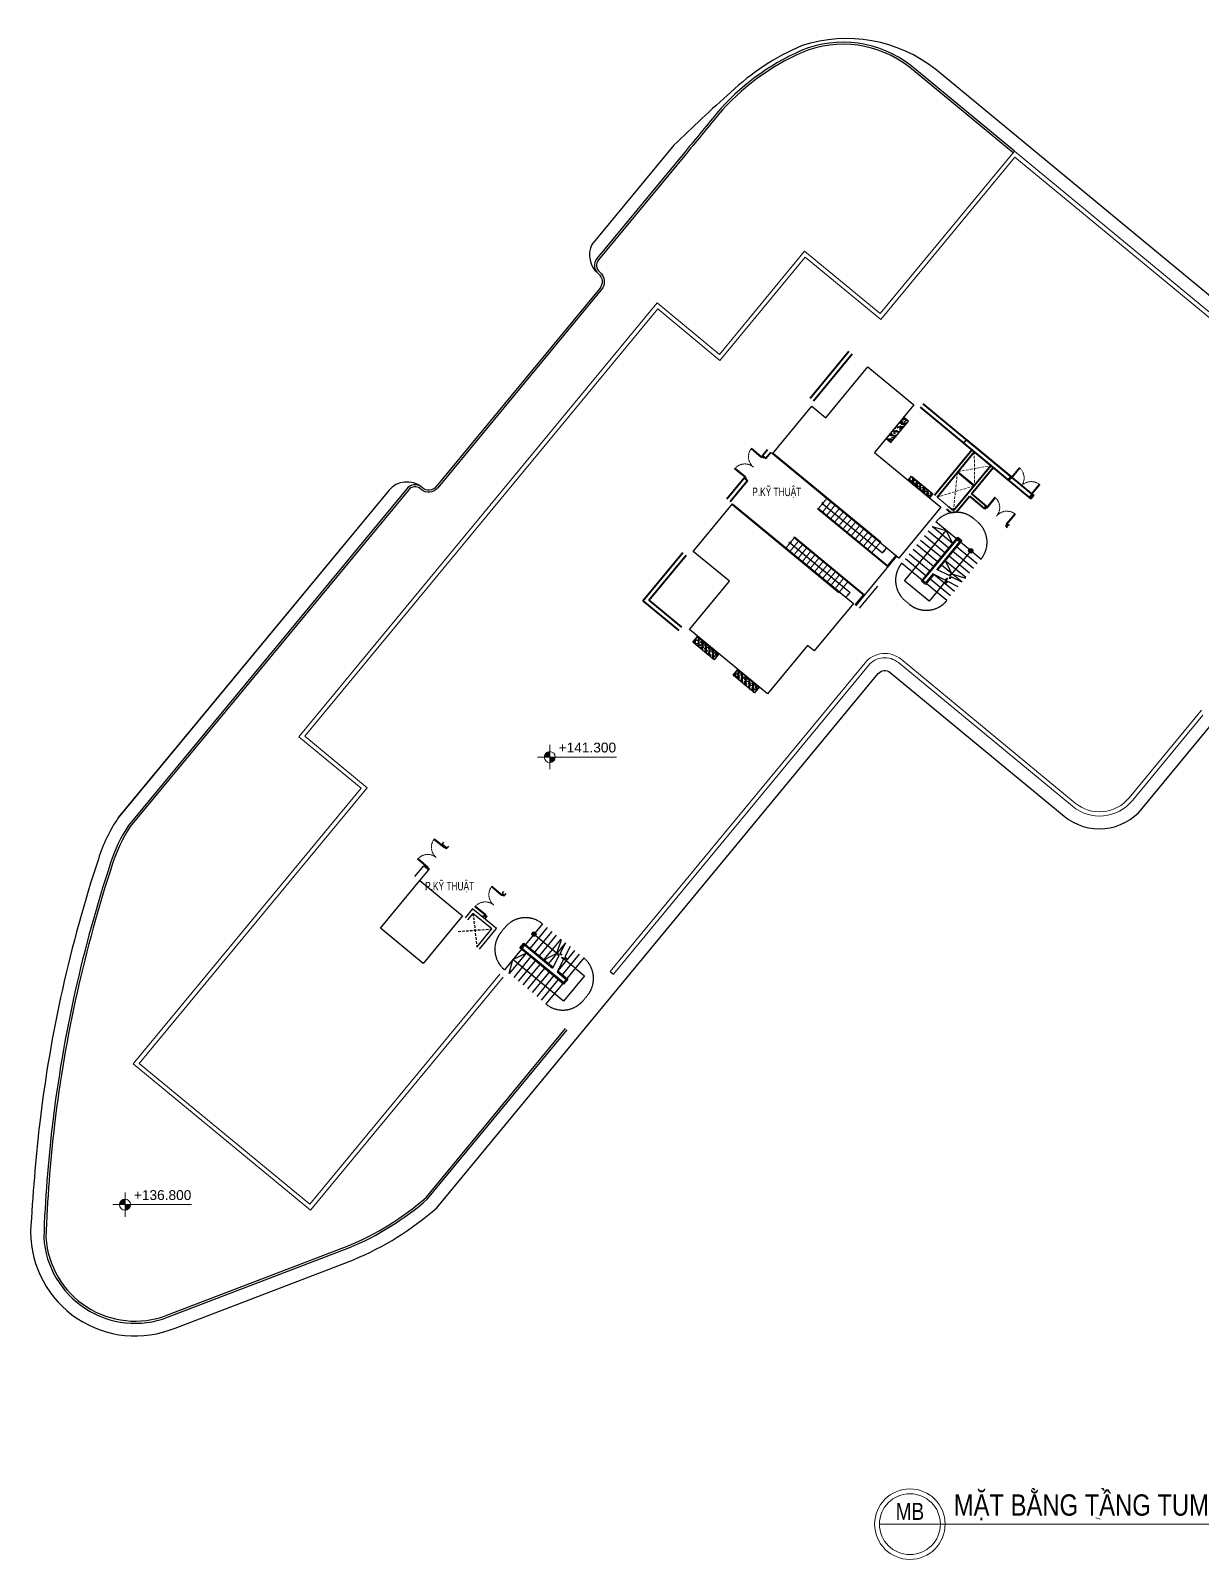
# Model space of a CAD drawing. Header units: millimetres. Extents: x 73618 to 214089, y -16132 to 209282.
# Drawn here: x 83110 to 138085, y 106014 to 177828 of the extents above; entities that cross this region are included whole.
import ezdxf
from ezdxf.enums import TextEntityAlignment as Align

# ---------------------------------------------------------------- set-up
doc = ezdxf.new("R2010")
doc.units = ezdxf.units.MM
doc.header["$LTSCALE"] = 100
doc.header["$MEASUREMENT"] = 0
for name, pattern in [('HIDDEN', [0.375, 0.25, -0.125]), ('HIDDEN2', [0.1875, 0.125, -0.0625]), ('Xref_NT1+NT2_MBDV Cot vach_220729$0$HIDDEN', [0.375, 0.25, -0.125]), ('Xref_NT1+NT2_MBDV Cot vach_220729$0$HIDDEN2', [0.1875, 0.125, -0.0625])]:
    doc.linetypes.add(name, pattern=pattern)
for name, color, linetype in [('A-FLOR-STRS-ARROW', 8, 'Continuous'), ('ccu12-Thay', 7, 'Continuous'), ('KC-Betong', 6, 'Continuous'), ('KT-Hatch', 251, 'Continuous'), ('KT-Khuat', 9, 'HIDDEN'), ('KT-Net manh', 139, 'Continuous'), ('KT-Thay', 7, 'Continuous'), ('KT-Tuong', 1, 'Continuous'), ('Xref_NT1+NT2_MBDV Cot vach_220729$0$A-FLOR-STRS-ARROW', 8, 'Continuous'), ('Xref_NT1+NT2_MBDV Cot vach_220729$0$ccu12-Thay', 7, 'Continuous'), ('Xref_NT1+NT2_MBDV Cot vach_220729$0$KT-Net manh', 139, 'Continuous'), ('Xref_NT1+NT2_MBDV Cot vach_220729$0$KT-Thay', 7, 'Continuous'), ('Xref_ST_MBDV Cot vach 30.7.2022$0$KT-Text', 7, 'Continuous')]:
    doc.layers.add(name, color=color, linetype=linetype)
for name, color, linetype, lineweight in [('CUA', 37, 'Continuous', 13), ('KT-Ghi chu', 7, 'Continuous', 15), ('KT-Net cat', 1, 'Continuous', 40), ('KT-Net thay', 7, 'Continuous', 15), ('XREF.LSQ9.39U. MB$0$KTV-KT-NET THAY 1', 7, 'Continuous', 15), ('Xref_NT1+NT2_MBDV Cot vach_220729$0$CUA', 37, 'Continuous', 13), ('Xref_NT1+NT2_MBDV Cot vach_220729$0$KT-Kich thuoc', 159, 'Continuous', 18), ('Xref_NT1+NT2_MBDV Cot vach_220729$0$SPE-MEP-HVAC', 140, 'Continuous', 0)]:
    doc.layers.add(name, color=color, linetype=linetype, lineweight=lineweight)
doc.styles.add('Arial', font='arial.ttf', dxfattribs={"width": 0.7})
doc.styles.add('font unicode ccu', font='arial.ttf')
doc.styles.add('Xref_ST_MBDV Cot vach 30.7.2022$0$Arial', font='arial.ttf', dxfattribs={"width": 0.7})

# ---------------------------------------------------------------- blocks, each defined once
blk = doc.blocks.new('*U23')
at = {"linetype": 'Continuous', "ltscale": 2}
blk.add_line((7.15, 0), (-7.15, 0), dxfattribs=at)
blk.add_lwpolyline([(7.15, 0), (101.24, 0)], dxfattribs=at)
for radius in [8.28, 7.15]:
    blk.add_circle((0, 0), radius, dxfattribs=at)
at = {"layer": 'KT-Ghi chu', "color": 7, "style": 'Arial'}
for tag, width, p in [('CHITIET', 0.8, (0, 1)), ('KYHIEU', 0.45, (0, -4))]:
    blk.add_attdef(tag, text='', height=3, dxfattribs=dict(at, width=width)).set_placement(p, align=Align.CENTER)
at = {"layer": 'KT-Ghi chu', "color": 7, "style": 'Arial', "width": 0.8}
for tag, p, height in [('TENHINHVE', (10.3, 2), 5), ('TILE', (10.65, -6.44), 3.5)]:
    blk.add_attdef(tag, p, '', height=height, dxfattribs=at)
blk = doc.blocks.new('*U29')
at = {"layer": 'KT-Ghi chu'}
h = blk.add_hatch(color=256, dxfattribs=at)
edge = h.paths.add_edge_path()
edge.add_ellipse((286, 0), major_axis=(91.4, 91.4), ratio=1, start_angle=45, end_angle=135)
edge.add_line((156, 0), (286, 0))
edge.add_line((286, 0), (286, 129))
h = blk.add_hatch(color=256, dxfattribs=at)
edge = h.paths.add_edge_path()
edge.add_ellipse((286, 0), major_axis=(91.4, 91.4), ratio=1, start_angle=225, end_angle=315)
edge.add_line((415, 0), (286, 0))
edge.add_line((286, 0), (286, -129))
for p, q in [((286, 286), (286, -286)), ((1850, 0), (0, 0))]:
    blk.add_line(p, q, dxfattribs=at)
blk.add_circle((286, 0), 129, dxfattribs=at)
at = {"style": 'font unicode ccu'}
for tag, p in [('FL', (493, 109)), ('SL', (490, -337))]:
    blk.add_attdef(tag, p, '', height=230, dxfattribs=at)
blk = doc.blocks.new('A$C2D9E46BF')
at = {"layer": 'KT-Hatch', "ltscale": 0.5}
h = blk.add_hatch(dxfattribs=at)
h.set_pattern_fill('1BETONG2-BOP', color=256, scale=50, angle=65, pattern_type=2)
h.set_pattern_definition([(115, (0, 0), (180, 311.77), [37.5, -412.5]), (60, (0, 0), (-370.18, 96.07), [30, -330]), (165.451, (15, 25.98), (-190.18, 407.84), [31.87, -350.57]), (111.184, (-90.63, 42.26), (300.52, 448.65), [56.25, -618.75]), (161.636, (-65.6, 79.65), (-243.92, 629.39), [47.8, -525.86]), (56.184, (-90.63, 42.26), (-243.92, 629.39), [45, -495]), (86, (-46.84, 77), (308.58, 185.414), [37.5, -412.5]), (291, (-46.84, 77), (307.62, 227.22), [30, -330]), (136.451, (-21.13, 92.46), (31.39, 448.9), [31.87, -350.57]), (132.5, (0, 0), (-166.343, -8.45), [0, -326, 0, -335, 0, -331.25]), (69.5, (0, 0), (-112.37, 208.72), [0, -191, 0, -318.5, 0, -126.25]), (32.5, (-47.12, -101.05), (123.022, 237.138), [0, -125, 0, -390, 0, -517.5]), (22.5, (-68.25, -146.37), (77.87, 285.426), [0, -162.5, 0, -259, 0, -367.5]), (20, (0, 0), (-72.68, 199.685), []), (20, (-55.51, 25.89), (-72.68, 199.685), [])])
h.paths.add_polyline_path([(191, 1059), (0, 828), (1002, 0), (1193, 231)])
at = {"layer": 'KC-Betong', "ltscale": 10, "elevation": 0}
blk.add_lwpolyline([(191, 1059), (1193, 231), (1002, 0), (0, 828)], close=True, dxfattribs=at)
blk = doc.blocks.new('A$C7F247A74')
at = {"layer": 'KT-Hatch'}
h = blk.add_hatch(dxfattribs=at)
h.set_pattern_fill('CHAU-01', color=256, scale=40, pattern_type=2)
h.set_pattern_definition([(95, (-101739.36, -136394.3), (220.6208, 185.12283), [30, -330]), (40, (-101739.36, -136394.3), (-251.99687, 173.50726), [24, -264]), (145.4514, (-101720.98, -136378.87), (-31.3758, 358.6301), [25.4961, -280.45684]), (91.1842, (-101795.93, -136337.73), (348.6772, 255.0455), [45, -495]), (141.6356, (-101766.87, -136316.48), (-11.1596, 539.8847), [38.2441, -420.6852]), (36.1842, (-101795.93, -136337.73), (-11.16, 539.8847), [36, -396]), (66, (-101753.5, -136323.59), (282.70863, 54.953), [30, -330]), (11, (-101753.5, -136323.6), (-136.28344, 273.92337), [24, -264]), (116.4514, (-101729.94, -136319), (146.42545, 328.87625), [25.4961, -280.45684]), (82.5, (-101739.36, -136394.3), (-90.717274, 97.59593), [0, -260.8, 0, -268, 0, -265]), (52.5, (-101739.36, -136394.3), (-37.14918, 185.96378), [0, -152.8, 0, -254.8, 0, -101]), (12.5, (-101802.44, -136457.37), (157.36727, 144.608305), [0, -100, 0, -312, 0, -414]), (2.5, (-101830.72, -136485.66), (136.636, 193.26392), [0, -130, 0, -207.2, 0, -294]), (90, (-101739.36, -136394.3), (-170, 0), []), (90, (-101774.01, -136359.65), (-170, 0), [])])
h.paths.add_polyline_path([(223, 1098), (0, 828), (1002, 0), (1225, 270)])
at = {"layer": 'KC-Betong', "ltscale": 10, "elevation": 0}
blk.add_lwpolyline([(223, 1098), (1225, 270), (1002, 0), (0, 828)], close=True, dxfattribs=at)
blk = doc.blocks.new('XREF.LSQ9.39U. MB$0$thang sat')
at = {"layer": 'KT-Net manh'}
blk.add_lwpolyline([(50, -958), (50, 2650), (350, 2650)], dxfattribs=at)
at = {"layer": 'KT-Net manh', "ltscale": 2}
blk.add_lwpolyline([(350, 2650, 0, 100, 0), (150, 2650, 100, 100, 0)], format="xyseb", dxfattribs=at)
at = {"layer": 'KT-Net manh'}
blk.add_circle((50, -1000), 41.6, dxfattribs=at)
at = {"layer": 'KT-Net thay'}
for p, q in [((350, 3250), (-300, 3250)), ((-300, 3250), (-300, -1000)), ((-250, 3200), (-250, -1000)), ((350, 3200), (-250, 3200)), ((-250, 2250), (350, 2250)), ((350, 2000), (-250, 2000)), ((350, 1750), (-250, 1750)), ((350, 1500), (-250, 1500)), ((350, 1250), (-250, 1250)), ((350, 1000), (-250, 1000)), ((350, 750), (-250, 750)), ((350, 500), (-250, 500)), ((350, 250), (-250, 250)), ((-250, 0), (350, 0)), ((-250, -250), (350, -250)), ((-250, -500), (350, -500)), ((-250, -750), (350, -750)), ((-250, -1000), (350, -1000))]:
    blk.add_line(p, q, dxfattribs=at)
blk.add_arc((-275, -1000), 25, 180, 0, dxfattribs=at)
blk = doc.blocks.new('A$C173036EB')
for points, layer in [([(-14500, -11004), (-12654, -8768), (-10649, -10423), (-12496, -12659)], 'KT-Net cat'), ([(2030, 8935), (7698, 4255), (5851, 2019), (5541, 2275), (3663, 0), (0, 3025), (1878, 5299), (184, 6699)], 'Xref_NT1+NT2_MBDV Cot vach_220729$0$ccu12-Thay')]:
    blk.add_wipeout(points).translate(0, 0, 0).dxf.layer = layer
at = {"layer": 'KC-Betong', "ltscale": 10, "elevation": 0}
for points in [[(2030, 8935), (7698, 4255), (5851, 2019), (5541, 2275), (3663, 0), (0, 3025), (1878, 5299), (184, 6699)], [(-12654, -8768), (-10649, -10423), (-12496, -12659), (-14500, -11004)]]:
    blk.add_lwpolyline(points, close=True, dxfattribs=at)
at = {"layer": 'KT-Net thay'}
blk.add_line((7010, 4757, 0), (7042, 4796, 0), dxfattribs=at)
blk.add_wipeout([(8378, 15365), (10537, 13582), (8690, 11346), (11813, 8767), (9839, 6377), (3902, 11280), (5749, 13516), (6404, 12975)]).translate(0, 0, 0).dxf.layer = 'Xref_NT1+NT2_MBDV Cot vach_220729$0$ccu12-Thay'
at = {"layer": 'KC-Betong', "ltscale": 10, "elevation": 0}
blk.add_lwpolyline([(8378, 15365), (10537, 13582), (8690, 11346), (11813, 8767), (9839, 6377), (3902, 11280), (5749, 13516), (6404, 12975)], close=True, dxfattribs=at)
at = {"layer": 'KT-Net thay'}
for p, q in [((8953, 7109, 0), (3825, 11344, 0)), ((8984, 7148, 0), (3934, 11318, 0)), ((7010, 4757, 0), (1999, 8896, 0)), ((7042, 4796, 0), (2030, 8935, 0)), ((8953, 7109, 0), (8984, 7148, 0))]:
    blk.add_line(p, q, dxfattribs=at)
blk = doc.blocks.new('*U66')
for p, q in [((-1260, -100), (-1300, -100)), ((-1260, -525), (-1300, -525)), ((-1280, -100), (-1280, -525)), ((-90, -100), (-50, -100)), ((-90, -525), (-50, -525)), ((-70, -100), (-70, -525))]:
    blk.add_line(p, q)
for points in [[(-1350, 100), (-1290, 100), (-1290, 40), (-1300, 40), (-1300, 0), (-1350, 0)], [(-1300, 0), (-1260, 0), (-1260, -625), (-1300, -625)], [(-50, 0), (-90, 0), (-90, -625), (-50, -625)], [(0, 100), (-60, 100), (-60, 40), (-50, 40), (-50, 0), (0, 0)]]:
    blk.add_lwpolyline(points, close=True)
at = {"linetype": 'Xref_NT1+NT2_MBDV Cot vach_220729$0$HIDDEN2'}
for centre, start, end in [((-1300, 0), 270.00004, 0), ((-50, 0), 180, 269.99996)]:
    blk.add_arc(centre, 625, start, end, dxfattribs=at)
blk = doc.blocks.new('răer')
at = {"layer": 'Xref_NT1+NT2_MBDV Cot vach_220729$0$KT-Net manh', "extrusion": (-0.000165563, 3.50761e-08, 1)}
h = blk.add_hatch(color=256, dxfattribs=at)
edge = h.paths.add_edge_path(flags=0)
edge.add_arc((3886, 6324), 100, 269.98779, 629.98779)
h = blk.add_hatch(color=256, dxfattribs=at)
edge = h.paths.add_edge_path(flags=0)
edge.add_arc((3886, 6324), 100, 269.98779, 629.98779)
blk.add_hatch(color=256, dxfattribs=at).paths.add_polyline_path([(3791, 6355), (3791, 6293), (3827, 6243), (3886, 6224), (3945, 6243), (3981, 6293), (3981, 6355), (3945, 6405), (3886, 6424), (3827, 6405)], flags=0)
blk.add_hatch(color=256, dxfattribs=at).paths.add_polyline_path([(3791, 6355), (3791, 6293), (3827, 6243), (3886, 6224), (3945, 6243), (3981, 6293), (3981, 6355), (3945, 6405), (3886, 6424), (3827, 6405)], flags=0)
at = {"layer": 'KT-Net cat', "ltscale": 0.5, "extrusion": (-0.000165563, 3.50768e-08, 1)}
for p, q in [((1, 6950, 0), (201, 6950, 0)), ((1, 6900, 0), (201, 6900, 0)), ((1802, 6899, 0), (1952, 6899, 0)), ((1, 2850, 0), (1, 5550, 0)), ((1, 5550, 0), (201, 5550, 0)), ((201, 4650, 0), (201, 5550, 0)), ((1801, 4650, 0), (1801, 5549, 0)), ((1801, 5549, 0), (1951, 5549, 0)), ((1951, 4650, 0), (1951, 5549, 0)), ((1801, 4650, 0), (201, 4650, 0)), ((2839, 4499, 0), (201, 4500, 0)), ((201, 3500, 0), (201, 4500, 0)), ((2901, 4649, 0), (1951, 4650, 0)), ((2951, 4387, 0), (2839, 4499, 0)), ((3101, 4449, 1), (2901, 4649, 0)), ((2951, 4199, 0), (2951, 4387, 0)), ((3101, 4199, 1), (3101, 4449, 1)), ((2951, 3499, 0), (201, 3500, 0)), ((2951, 3349, 0), (201, 3350, 0)), ((201, 2850, 0), (201, 3350, 0)), ((201, 2850, 0), (1, 2850, 0))]:
    blk.add_line(p, q, dxfattribs=at)
at = {"layer": 'KT-Net cat', "extrusion": (-0.000165563, 3.50768e-08, 1)}
for p, q in [((1, 6900, 0), (1, 6950, 0)), ((201, 6900, 0), (201, 6950, 0)), ((1802, 6899, 0), (1802, 6949, 0)), ((1952, 6899, 0), (1952, 6949, 0))]:
    blk.add_line(p, q, dxfattribs=at)
at = {"layer": 'Xref_NT1+NT2_MBDV Cot vach_220729$0$A-FLOR-STRS-ARROW', "extrusion": (-0.000165563, 3.50768e-08, 1), "elevation": 0}
for points in [[(5286, 6949), (5404, 6422), (5538, 6400), (5299, 6300), (5436, 6281), (5577, 5648)], [(5567, 6949), (5685, 6422), (5819, 6400), (5580, 6300), (5717, 6281), (5858, 5648)]]:
    blk.add_lwpolyline(points, dxfattribs=at)
at = {"layer": 'Xref_NT1+NT2_MBDV Cot vach_220729$0$KT-Net manh', "extrusion": (-0.000165563, 3.50768e-08, 1)}
blk.add_line((3945, 6405, 1), (3886, 6424, 1), dxfattribs=at)
blk.add_line((3945, 6405, 1), (3886, 6424, 1), dxfattribs=at)
at = {"layer": 'Xref_NT1+NT2_MBDV Cot vach_220729$0$KT-Net manh', "linetype": 'Xref_NT1+NT2_MBDV Cot vach_220729$0$HIDDEN', "extrusion": (-0.000165563, 3.50768e-08, 1), "elevation": 0}
for points in [[(3887, 6949, 0.414131), (2636, 5700), (2636, 5449, 0.414131), (3886, 4199, 1.000029)], [(6406, 6948, -0.414131), (7656, 5698), (7656, 5448, -0.414131), (6406, 4198, -1.000029)]]:
    blk.add_lwpolyline(points, format="xyb", dxfattribs=at)
at = {"layer": 'Xref_NT1+NT2_MBDV Cot vach_220729$0$KT-Net manh', "extrusion": (-0.000165563, 3.50768e-08, 1), "elevation": 0}
for points in [[(5015, 5699), (5286, 6324), (5036, 6949)], [(3886, 6324), (5356, 6324)], [(5637, 6323), (6286, 6323), (6386, 6323), (6961, 6323), (6961, 4823), (3886, 4824)], [(4166, 4199), (3886, 4824), (4166, 5449)]]:
    blk.add_lwpolyline(points, dxfattribs=at)
at = {"layer": 'Xref_NT1+NT2_MBDV Cot vach_220729$0$KT-Net manh', "extrusion": (-0.000165563, 3.50768e-08, 1)}
blk.add_circle((3886, 6324, 0), 100, dxfattribs=at)
blk.add_circle((3886, 6324, 0), 100, dxfattribs=at)
at = {"layer": 'Xref_NT1+NT2_MBDV Cot vach_220729$0$KT-Thay', "extrusion": (-0.000165563, 2.22406e-08, 1)}
for p, q in [((3886, 6949, 1), (3886, 5699, 1)), ((4166, 6949, 1), (4166, 5699, 1)), ((4446, 6949, 1), (4446, 5699, 1)), ((4726, 6949, 1), (4726, 5699, 1)), ((5006, 6949, 1), (5006, 5699, 1)), ((5286, 6949, 1), (5286, 5699, 1)), ((5846, 6948, 1), (5846, 5698, 1)), ((6126, 6948, 1), (6126, 5698, 1)), ((6406, 6948, 1), (6406, 5698, 1)), ((3886, 5449, 1), (3886, 4199, 1)), ((4166, 5449, 1), (4166, 4199, 1)), ((4446, 5449, 1), (4446, 4199, 1)), ((4726, 5449, 1), (4726, 4199, 1)), ((5006, 5449, 1), (5006, 4199, 1)), ((5286, 5449, 1), (5286, 4199, 1)), ((5566, 5448, 1), (5566, 4198, 1)), ((5846, 5448, 1), (5846, 4198, 1)), ((6126, 5448, 1), (6126, 4198, 1)), ((6406, 5448, 1), (6406, 4198, 1))]:
    blk.add_line(p, q, dxfattribs=at)
at = {"layer": 'Xref_NT1+NT2_MBDV Cot vach_220729$0$KT-Thay', "extrusion": (-0.000165563, 3.50768e-08, 1)}
blk.add_line((3886, 5499, 1), (3886, 5649, 1), dxfattribs=at)
at = {"layer": 'Xref_NT1+NT2_MBDV Cot vach_220729$0$KT-Thay', "extrusion": (-0.000165563, 3.50768e-08, 1), "elevation": 0}
for points in [[(5847, 5698), (6456, 5698), (6456, 5448), (3786, 5449), (3786, 5699), (5566, 5698)], [(5858, 5648), (6406, 5648), (6406, 5498), (3836, 5499), (3836, 5649), (5577, 5648)]]:
    blk.add_lwpolyline(points, dxfattribs=at)
at = {"layer": 'Xref_NT1+NT2_MBDV Cot vach_220729$0$SPE-MEP-HVAC', "linetype": 'Xref_NT1+NT2_MBDV Cot vach_220729$0$HIDDEN', "ltscale": 5, "extrusion": (-0.000165563, 3.50768e-08, 1)}
for p, q in [((1401, 3500, 0), (201, 4500, 0)), ((201, 3500, 0), (1401, 4500, 0)), ((1451, 4500, 0), (2951, 3499, 0)), ((1451, 3500, 0), (2951, 4499, 0))]:
    blk.add_line(p, q, dxfattribs=at)
at = {"layer": 'Xref_NT1+NT2_MBDV Cot vach_220729$0$SPE-MEP-HVAC', "extrusion": (-0.000165563, 3.50768e-08, 1), "elevation": 0}
for points in [[(1401, 3500), (1401, 4500), (201, 4500), (201, 3500)], [(1451, 3500), (1451, 4500), (2951, 4499), (2951, 3499)]]:
    blk.add_lwpolyline(points, close=True, dxfattribs=at)
at = {"layer": 'Xref_NT1+NT2_MBDV Cot vach_220729$0$CUA', "extrusion": (0.000165563, -3.50768e-08, -1), "zscale": -1.000000000000002, "rotation": 90.01220552114347}
for p in [(-51, 6900, 0), (-1852, 6899, 0)]:
    blk.add_blockref('*U66', p, dxfattribs=at)
blk = doc.blocks.new('*U65')
for p, q in [((-1260, -100), (-1300, -100)), ((-1260, -525), (-1300, -525)), ((-1280, -100), (-1280, -525)), ((-90, -100), (-50, -100)), ((-90, -525), (-50, -525)), ((-70, -100), (-70, -525))]:
    blk.add_line(p, q)
for points in [[(-1350, 100), (-1290, 100), (-1290, 40), (-1300, 40), (-1300, 0), (-1350, 0)], [(-1300, 0), (-1260, 0), (-1260, -625), (-1300, -625)], [(-50, 0), (-90, 0), (-90, -625), (-50, -625)], [(0, 100), (-60, 100), (-60, 40), (-50, 40), (-50, 0), (0, 0)]]:
    blk.add_lwpolyline(points, close=True)
at = {"linetype": 'HIDDEN2'}
for centre, start, end in [((-1300, 0), 270.00004, 0), ((-50, 0), 180, 269.99996)]:
    blk.add_arc(centre, 625, start, end, dxfattribs=at)
blk = doc.blocks.new('*U69')
for p, q in [((-1260, -100), (-1300, -100)), ((-1260, -525), (-1300, -525)), ((-1280, -100), (-1280, -525)), ((-90, -100), (-50, -100)), ((-90, -525), (-50, -525)), ((-70, -100), (-70, -525))]:
    blk.add_line(p, q)
for points in [[(-1350, 100), (-1290, 100), (-1290, 40), (-1300, 40), (-1300, 0), (-1350, 0)], [(-1300, 0), (-1260, 0), (-1260, -625), (-1300, -625)], [(-50, 0), (-90, 0), (-90, -625), (-50, -625)], [(0, 100), (-60, 100), (-60, 40), (-50, 40), (-50, 0), (0, 0)]]:
    blk.add_lwpolyline(points, close=True)
at = {"linetype": 'HIDDEN2'}
for centre, start, end in [((-1300, 0), 270.00004, 0), ((-50, 0), 180, 269.99996)]:
    blk.add_arc(centre, 625, start, end, dxfattribs=at)
blk = doc.blocks.new('A$C61440BCB')
at = {"layer": 'KT-Net manh'}
h = blk.add_hatch(color=256, dxfattribs=at)
edge = h.paths.add_edge_path(flags=0)
edge.add_arc((-3727, 1878), 100, 230.44883, 590.44883)
h = blk.add_hatch(color=256, dxfattribs=at)
edge = h.paths.add_edge_path(flags=0)
edge.add_arc((-3727, 1878), 100, 230.44883, 590.44883)
blk.add_hatch(color=256, dxfattribs=at).paths.add_polyline_path([(-3781, 1963), (-3820, 1915), (-3824, 1853), (-3791, 1801), (-3733, 1779), (-3674, 1794), (-3634, 1842), (-3630, 1903), (-3664, 1956), (-3721, 1978)], flags=0)
blk.add_hatch(color=256, dxfattribs=at).paths.add_polyline_path([(-3781, 1963), (-3820, 1915), (-3824, 1853), (-3791, 1801), (-3733, 1779), (-3674, 1794), (-3634, 1842), (-3630, 1903), (-3664, 1956), (-3721, 1978)], flags=0)
at = {"layer": 'A-FLOR-STRS-ARROW', "elevation": -20}
for points in [[(-2250, 1469), (-2494, 988), (-2405, 886), (-2653, 960), (-2559, 859), (-2853, 281)], [(-2033, 1290), (-2277, 809), (-2188, 707), (-2436, 781), (-2343, 680), (-2636, 102)]]:
    blk.add_lwpolyline(points, dxfattribs=at)
at = {"layer": 'KT-Khuat', "ltscale": 5}
for p, q in [((-6594, 2852, -20), (-6407, 1271, -20)), ((-7294, 2003, -20), (-5706, 2119, -20))]:
    blk.add_line(p, q, dxfattribs=at)
at = {"layer": 'KT-Net manh'}
blk.add_line((-3630, 1903, -20), (-3664, 1956, -20), dxfattribs=at)
blk.add_line((-3630, 1903, -20), (-3664, 1956, -20), dxfattribs=at)
at = {"layer": 'KT-Net manh', "linetype": 'HIDDEN', "elevation": -20}
for points in [[(-3329, 2360, 0.414131), (-5089, 2193), (-5280, 1961, 0.414131), (-5112, 201, 1.000029)], [(-1386, 756, -0.414131), (-1218, -1004), (-1410, -1236, -0.414131), (-3169, -1403, -1.000029)]]:
    blk.add_lwpolyline(points, format="xyb", dxfattribs=at)
at = {"layer": 'KT-Net manh', "elevation": -20}
for points in [[(-3727, 1878), (-2594, 942)], [(-3255, 677), (-2648, 987), (-2442, 1628)], [(-4896, 23), (-4714, 683), (-4100, 987)], [(-2377, 763), (-1877, 350), (-1800, 286), (-1356, -80), (-2343, -1275), (-4714, 683)]]:
    blk.add_lwpolyline(points, dxfattribs=at)
at = {"layer": 'KT-Net manh'}
blk.add_circle((-3727, 1878, -20), 100, dxfattribs=at)
blk.add_circle((-3727, 1878, -20), 100, dxfattribs=at)
at = {"layer": 'KT-Thay', "extrusion": (-8.1449e-09, -9.92109e-09, 1)}
for p, q in [((-3329, 2360, -20), (-4125, 1397, -20)), ((-3113, 2182, -20), (-3909, 1218, -20)), ((-2897, 2004, -20), (-3693, 1040, -20)), ((-2682, 1825, -20), (-3478, 862, -20)), ((-2466, 1647, -20), (-3262, 683, -20)), ((-2250, 1469, -20), (-3046, 505, -20)), ((-4316, 1165, -20), (-5112, 201, -20)), ((-4100, 987, -20), (-4896, 23, -20)), ((-3884, 809, -20), (-4680, -155, -20)), ((-1818, 1112, -20), (-2614, 148, -20)), ((-1602, 934, -20), (-2398, -30, -20)), ((-1386, 756, -20), (-2182, -208, -20)), ((-3669, 630, -20), (-4464, -334, -20)), ((-3453, 452, -20), (-4249, -512, -20)), ((-3237, 274, -20), (-4033, -690, -20)), ((-3021, 95, -20), (-3817, -868, -20)), ((-2805, -83, -20), (-3601, -1047, -20)), ((-2589, -261, -20), (-3385, -1225, -20)), ((-2373, -439, -20), (-3169, -1403, -20))]:
    blk.add_line(p, q, dxfattribs=at)
at = {"layer": 'KT-Thay'}
blk.add_line((-4284, 1204, -20), (-4157, 1358, -20), dxfattribs=at)
at = {"layer": 'KT-Thay', "elevation": -20}
for points in [[(-2613, 148), (-2144, -240), (-2335, -471), (-4393, 1229), (-4202, 1460), (-2830, 327)], [(-2636, 102), (-2214, -247), (-2341, -401), (-4323, 1236), (-4196, 1390), (-2853, 281)]]:
    blk.add_lwpolyline(points, dxfattribs=at)
at = {"layer": 'KT-Tuong'}
for p, q in [((-7978, 6201, 0), (-8042, 6124, 0)), ((-8042, 6124, 0), (-7811, 5932, -20)), ((-7747, 6009, -20), (-7811, 5932, -20)), ((-9315, 4582, 0), (-8903, 5081, -3)), ((-8903, 5081, -3), (-8671, 4891, -23)), ((-9084, 4391, -20), (-8671, 4891, -20)), ((-5164, 3877, 0), (-5227, 3800, 0)), ((-5227, 3800, 0), (-5112, 3704, 0)), ((-5048, 3781, 0), (-5112, 3704, 0)), ((-6151, 2681, 0), (-6087, 2759, 0)), ((-6151, 2681, -20), (-6088, 2758, -20)), ((-6088, 2758, -20), (-5972, 2662, -20)), ((-6087, 2759, 0), (-5971, 2663, 0)), ((-6036, 2585, -20), (-5972, 2662, -20)), ((-6035, 2586, 0), (-5971, 2663, 0))]:
    blk.add_line(p, q, dxfattribs=at)
at = {"layer": 'KT-Tuong', "elevation": -20}
for points in [[(-6291, 1175), (-5495, 2139), (-6614, 3063), (-6964, 2639)], [(-6407, 1271), (-5706, 2119), (-6594, 2852), (-6849, 2543)]]:
    blk.add_lwpolyline(points, dxfattribs=at)
at = {"layer": 'CUA', "xscale": -0.9999999999999993, "rotation": 230.4488274522181}
for p in [(-7888, 5996, -20), (-5189, 3767, -20)]:
    blk.add_blockref('*U69', p, dxfattribs=at)

msp = doc.modelspace()

# ---------------------------------------------------------------- hatches: boundary and pattern name
at = {"layer": 'KT-Hatch'}
h = msp.add_hatch(dxfattribs=at)
h.set_pattern_fill('CHAU-01', color=256, scale=40, pattern_type=2)
h.set_pattern_definition([(95, (22576.23, 19485.22), (220.6208, 185.12283), [30, -330]), (40, (22576.23, 19485.22), (-251.99687, 173.50726), [24, -264]), (145.4514, (22594.62, 19500.64), (-31.3758, 358.6301), [25.4961, -280.45684]), (91.1842, (22519.67, 19541.8), (348.6772, 255.0455), [45, -495]), (141.6356, (22548.72, 19563.04), (-11.1596, 539.8847), [38.2441, -420.6852]), (36.1842, (22519.67, 19541.8), (-11.16, 539.8847), [36, -396]), (66, (22562.1, 19555.93), (282.70863, 54.953), [30, -330]), (11, (22562.1, 19555.93), (-136.28344, 273.92337), [24, -264]), (116.4514, (22585.65, 19560.5), (146.42545, 328.87625), [25.4961, -280.45684]), (82.5, (22576.23, 19485.22), (-90.717274, 97.59593), [0, -260.8, 0, -268, 0, -265]), (52.5, (22576.23, 19485.22), (-37.14918, 185.96378), [0, -152.8, 0, -254.8, 0, -101]), (12.5, (22513.16, 19422.14), (157.36727, 144.608305), [0, -100, 0, -312, 0, -414]), (2.5, (22484.88, 19393.86), (136.636, 193.26392), [0, -130, 0, -207.2, 0, -294]), (90, (22576.23, 19485.22), (-170, 0), []), (90, (22541.59, 19519.86), (-170, 0), [])])
h.paths.add_polyline_path([(125477.2, 156072.3), (124474.8, 156900.1), (124315.6, 156707.3), (125318, 155879.5)])

# ---------------------------------------------------------------- linework, layer by layer
at = {"layer": 'ccu12-Thay', "color": 251, "extrusion": (-3.81165e-21, -3.29453e-06, 1)}
for points, elevation in [([(141344.5, 157394.8, 0.3045786), (139501.8, 164523.4), (125612, 175994.2, 0.2526411), (119331.3, 177122.4, 0.0902783), (115980.1, 174925.6, 0.0108645), (113314.5, 172443.8), (109466.4, 167784.1)], 22.3), ([(109506.4, 167832.5), (109466.4, 167784.1), (109467.7, 167783.1, 0.3477499), (109764.3, 166411.4)], 20), ([(101475.5, 156377.4, -0.000441), (101475, 156378), (101475, 156378, 0.4104025), (99925.7, 156230.8), (87228, 140855.9, 0.0724984), (86294.5, 138911.6, 0.0502925), (83537.4, 126529.6, 0.0143133), (83110, 121399.8, 0.5333255), (89896.1, 116883.3), (98279.2, 120091.3, 0.0813125), (102180.9, 122528.1), (122906.8, 147624.9, -0.4142136), (123469.9, 147678.7), (131643.1, 140928.9, 0.4147017), (135306.2, 141281.4), (138784.2, 145492.9)], 22.3), ([(101476.9, 156376.3), (101476.9, 156376.3, 0.4087775), (99925.7, 156230.8), (87226.8, 140858.4)], 20)]:
    msp.add_lwpolyline(points, format="xyb", dxfattribs=dict(at, elevation=elevation))
at = {"layer": 'KC-Betong', "ltscale": 10, "elevation": 0}
msp.add_lwpolyline([(124474.8, 156900.1), (125477.2, 156072.3), (125318, 155879.5), (124315.6, 156707.3)], close=True, dxfattribs=at)
at = {"layer": 'KT-Net cat'}
for p, q in [((111857, 151043.9, 0), (113735.5, 153318.5, 0)), ((112138.6, 151070.8, 0), (113890.3, 153192, 0)), ((111857, 151043.9, 0), (113551.8, 149644.4, 0)), ((112138.6, 151070.8, 0), (113679.1, 149798.6, 0))]:
    msp.add_line(p, q, dxfattribs=at)
at = {"layer": 'KT-Net cat', "elevation": 0}
for points in [[(119721.1, 160566.5), (121535.9, 162764)], [(119875.3, 160439.1), (121690.1, 162636.6)], [(125003.9, 160289), (130208.5, 155990.9)], [(124876.5, 160134.8), (130081.2, 155836.6)]]:
    msp.add_lwpolyline(points, dxfattribs=at)
at = {"layer": 'KT-Net thay', "elevation": 58.7}
for points in [[(140815.4, 157648.3, 0.3047704), (139114, 164066.7), (129303.4, 172168.1), (123001.2, 164538.3), (119454.6, 167467.7), (115449.7, 162619.2), (112528.6, 165032), (95698.9, 144657.2), (98628.1, 142237.6), (87929.8, 129285.3), (96251.3, 122412.1), (105303.3, 133371)], [(140553.5, 157514.5, 0.3147287), (138984.4, 163914.4), (129330.3, 171886.5), (123028, 164256.7), (119481.4, 167186.2), (115476.5, 162337.6), (112555.4, 164750.5), (95980.4, 144684), (98909.6, 142264.5), (88211.4, 129312.1), (96224.4, 122693.6), (105149.1, 133498.3)], [(110320.4, 133636), (122292.8, 148133.2, -0.4142136), (123982.2, 148294.4), (132155.4, 141544.6, 0.4148003), (134691.7, 141789.1), (138085, 145898)], [(110474.6, 133508.6), (122447, 148005.9, -0.4142136), (123854.8, 148140.1), (132028, 141390.4, 0.4147702), (134846.1, 141661.9), (138156.1, 145670)]]:
    msp.add_lwpolyline(points, format="xyb", dxfattribs=at)
at = {"layer": 'KT-Tuong', "elevation": 0}
msp.add_lwpolyline([(110320.4, 133636), (110474.6, 133508.6)], dxfattribs=at)
at = {"layer": 'Xref_NT1+NT2_MBDV Cot vach_220729$0$ccu12-Thay'}
for p, q in [((123768.1, 153139, 0), (121857.8, 150825.8, 0)), ((122868.4, 151735.6, 0), (122012, 150698.5, 0))]:
    msp.add_line(p, q, dxfattribs=at)
at = {"layer": 'Xref_NT1+NT2_MBDV Cot vach_220729$0$ccu12-Thay', "extrusion": (-3.81165e-21, -3.29453e-06, 1), "elevation": 20}
for points in [[(129303.2, 172167.9), (124436, 176186.9, 0.272256), (119296.4, 176887.4, 0.1142952), (115317.3, 173929.5, -0.0002467), (113745.6, 172018.9), (109696.4, 167115.7, 0.4137264), (109763.6, 166412), (109764.3, 166411.4, -0.4143105), (109831.4, 165707.4), (102148, 156405.6, -0.4141534), (101514.5, 156345.2), (101476.9, 156376.3, 0.4142136), (100772.9, 156309.2), (87712.6, 140495.8, 0.0716261), (86868.6, 138726.8, 0.0503129), (84136.1, 126457.5, 0.0209979), (83727.3, 121130.9, 0.5040597), (89542.5, 117386.2), (98059, 120647.2, 0.0802675), (101752.1, 122946.5), (108310.2, 130887.8)], [(129239.5, 172090.8), (124373.2, 176109.1, 0.2721531), (119335.7, 176795.5, 0.1142585), (115394, 173865.3, -0.0002466), (113822.7, 171955.3), (109773.5, 167052.1, 0.4136911), (109827.4, 166489), (109828, 166488.5, -0.4143105), (109908.5, 165643.7), (102225.1, 156341.9, -0.4141534), (101450.9, 156268.1), (101413.2, 156299.2, 0.4142136), (100850.1, 156245.5), (87793, 140436.1, 0.0714696), (86963.8, 138696.2, 0.0503165), (84235.4, 126445.7, 0.0209782), (83827.4, 121132.5, 0.5036753), (89507, 117479.6), (98021.8, 120740, 0.0800868), (101680.2, 123016.5), (108233.1, 130951.5)]]:
    msp.add_lwpolyline(points, format="xyb", dxfattribs=at)
at = {"layer": 'Xref_NT1+NT2_MBDV Cot vach_220729$0$KT-Kich thuoc', "ltscale": 0.5}
msp.add_line((133324.5, 107911.3, 2.3), (133132.1, 107965.6, 2.3), dxfattribs=at)

# ---------------------------------------------------------------- block references
at = {"layer": 'KT-Ghi chu'}
ref = msp.add_blockref('*U29', (106916.6, 143702.1), dxfattribs=dict(at, xscale=2, yscale=2, zscale=2))
ref.add_attrib('FL', '+141.300', (107903.6, 143921), dxfattribs={"layer": '0', "height": 460, "style": 'font unicode ccu'})
ref = msp.add_blockref('*U29', (86972.6, 122679.5), dxfattribs=dict(at, xscale=2, yscale=2, zscale=2))
ref.add_attrib('FL', '+136.800', (87959.6, 122898.4), dxfattribs={"layer": '0', "height": 460, "style": 'font unicode ccu'})
ref = msp.add_blockref('*U23', (124397.3, 107670), dxfattribs=dict(at, xscale=200, yscale=200, zscale=200))
ref.add_attrib('CHITIET', 'MB', dxfattribs={"color": 7, "height": 800, "style": 'Arial', "width": 0.8}).set_placement((124397.3, 107870), align=Align.CENTER)
ref.add_attrib('TENHINHVE', 'MẶT BẰNG TẦNG TUM THÁP BẮC', (126457.6, 108069.3), dxfattribs={"color": 7, "height": 1000, "style": 'Arial', "width": 0.8})
at = {"layer": 'XREF.LSQ9.39U. MB$0$KTV-KT-NET THAY 1', "xscale": -1, "rotation": 230.4488270566775}
msp.add_blockref('XREF.LSQ9.39U. MB$0$thang sat', (121039.3, 154938.6, 0), dxfattribs=at)
at = {"layer": 'XREF.LSQ9.39U. MB$0$KTV-KT-NET THAY 1', "rotation": 230.448827056697}
msp.add_blockref('XREF.LSQ9.39U. MB$0$thang sat', (119574.7, 153165.2, 0), dxfattribs=at)
at = {"layer": 'Xref_NT1+NT2_MBDV Cot vach_220729$0$ccu12-Thay', "xscale": -1, "rotation": 190.8976534744136}
msp.add_blockref('A$C2D9E46BF', (123119.7, 159481), dxfattribs=at)
at = {"layer": 'Xref_NT1+NT2_MBDV Cot vach_220729$0$ccu12-Thay'}
for name, p in [('A$C7F247A74', (114207.1, 148275.3, 0)), ('A$C7F247A74', (116096.2, 146715.2)), ('A$C2D9E46BF', (101739.4, 136394.3))]:
    msp.add_blockref(name, p, dxfattribs=at)

# ---------------------------------------------------------------- next in the draw order: block references
msp.add_blockref('A$C173036EB', (114044.5, 146666.7, 0), dxfattribs=at)

# ---------------------------------------------------------------- next in the draw order: linework, layer by layer
at = {"layer": 'KT-Net cat'}
for p, q in [((117715.3, 158137.6, 0), (117476.5, 157848.5, 0)), ((117869.5, 158010.3, 0), (117630.7, 157721.1, 0)), ((117476.5, 157848.5, 0), (117630.7, 157721.1, 0)), ((116616.9, 156807.6, 0), (115805, 155824.5, 0)), ((116771.1, 156680.2, 0), (115959.2, 155697.1, 0)), ((116616.9, 156807.6, 0), (116771.1, 156680.2, 0))]:
    msp.add_line(p, q, dxfattribs=at)

# ---------------------------------------------------------------- next in the draw order: block references
at = {"layer": 'CUA', "xscale": -1, "rotation": 230.4488274522181}
msp.add_blockref('*U65', (117476.5, 157848.5, 0), dxfattribs=at)
at = {"layer": 'KT-Net cat'}
msp.add_blockref('A$C61440BCB', (110474.6, 133508.6, 0), dxfattribs=at)
at = {"layer": 'Xref_NT1+NT2_MBDV Cot vach_220729$0$KT-Thay', "extrusion": (-0.000105425, -0.000127658, 1), "rotation": 230.461032587975}
msp.add_blockref('răer', (124850, 160416.2, -33.6), dxfattribs=at)

# ---------------------------------------------------------------- next in the draw order: texts
at = {"layer": 'Xref_ST_MBDV Cot vach 30.7.2022$0$KT-Text', "extrusion": (-6.0102e-07, 3.7908e-06, 1), "style": 'Xref_ST_MBDV Cot vach 30.7.2022$0$Arial', "width": 0.7}
for p in [(116994, 155961.3, 17.2), (101634.2, 137440.7, -3.3)]:
    msp.add_text('P.KỸ THUẬT', height=400, dxfattribs=at).set_placement(p)

doc.saveas('drawing.dxf')
